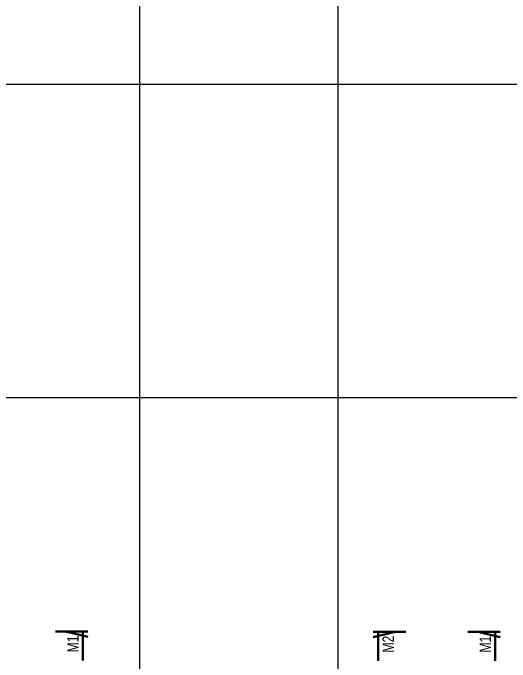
# Model space of a CAD drawing. Header units: inches. Extents: x -5298 to 11252, y 8210 to 22495.
# Drawn here: x 9500 to 10024, y 13208 to 13893 of the extents above; entities that cross this region are included whole.
import ezdxf

# ---------------------------------------------------------------- set-up
doc = ezdxf.new("R2010")
doc.units = ezdxf.units.IN
doc.header["$LTSCALE"] = 11
doc.header["$MEASUREMENT"] = 0
doc.layers.add('BEAM', color=3, linetype='Continuous')
doc.layers.add('W', color=1, linetype='Continuous', lineweight=50)
doc.styles.add('AD', font='oron')

msp = doc.modelspace()

# ---------------------------------------------------------------- linework, layer by layer
at = {"layer": 'BEAM', "color": 5}
for p, q in [((9634.011, 11503.269), (9634.011, 17785.198)), ((9843.191, 11503.269), (9843.191, 17785.198)), ((6496.312, 13817.664), (10470.731, 13817.664)), ((6496.312, 13487.036), (10470.731, 13487.036))]:
    msp.add_line(p, q, dxfattribs=at)
at = {"layer": 'W'}
for p, q in [((9555.489, 13239.877, 0), (9579.16, 13234.283, 0)), ((9579.16, 13239.877, 0), (9555.489, 13239.877, 0)), ((9903.563, 13239.716, 0), (9879.892, 13234.122, 0)), ((9879.892, 13239.716, 0), (9903.563, 13239.716, 0)), ((9990.405, 13239.716, 0), (10014.076, 13234.122, 0)), ((10014.076, 13239.716, 0), (9990.405, 13239.716, 0))]:
    msp.add_line(p, q, dxfattribs=at)
at = {"layer": 'W', "elevation": 0}
for points in [[(9573.749, 13209.207), (9573.749, 13239.877), (9544.783, 13239.877)], [(9885.303, 13209.047), (9885.303, 13239.716), (9914.269, 13239.716)], [(10008.666, 13209.047), (10008.666, 13239.716), (9979.699, 13239.716)]]:
    msp.add_lwpolyline(points, dxfattribs=at)

# ---------------------------------------------------------------- texts
at = {"layer": 'W', "style": 'AD', "width": 0.8}
for s, p in [('M1', (9569.225, 13217.9, 0)), ('M2', (9901.78, 13217.739, 0)), ('M1', (10004.141, 13217.739, 0))]:
    msp.add_text(s, height=11.9529, rotation=90, dxfattribs=at).set_placement(p)

doc.saveas('drawing.dxf')
